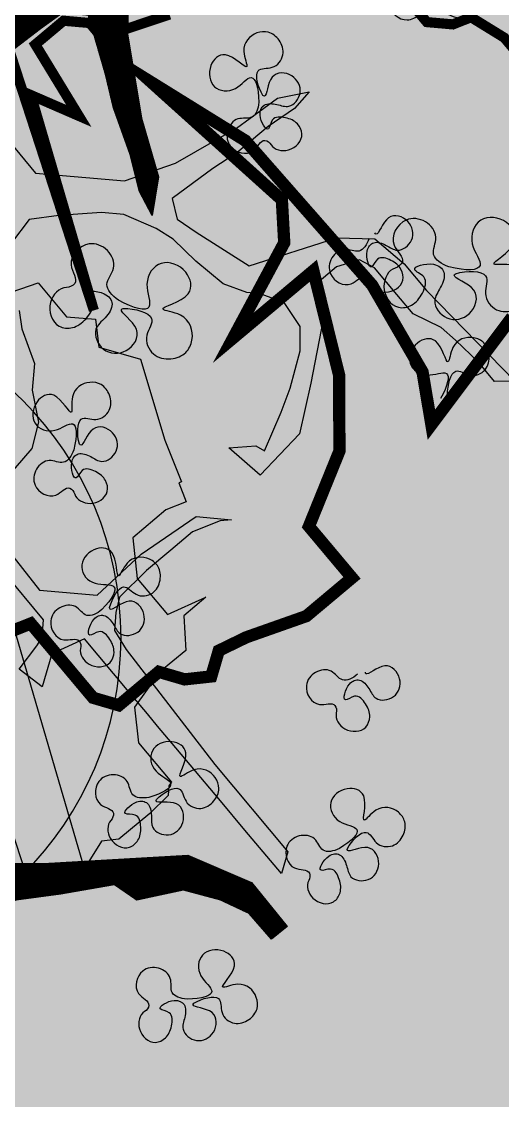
# Model space of a CAD drawing. Header units: millimetres. Extents: x 307301 to 459443, y -2888111 to -2805601.
# Drawn here: x 442644 to 442889, y -2867323 to -2866773 of the extents above; entities that cross this region are included whole.
import ezdxf

# ---------------------------------------------------------------- set-up
doc = ezdxf.new("R2010")
doc.units = ezdxf.units.MM
doc.header["$LTSCALE"] = 10
doc.header["$MEASUREMENT"] = 0
doc.layers.add('BMA  furniture', color=6, linetype='Continuous')
doc.layers.add('Plants', color=5, linetype='Continuous')

# ---------------------------------------------------------------- blocks, each defined once
blk = doc.blocks.new('zdhdghgd')
at = {"layer": 'Plants', "transparency": 33554495}
h = blk.add_hatch(color=97, dxfattribs=at)
h.set_gradient(color1=(66, 119, 40), color2=(194, 242, 166), name='SPHERICAL')
h.paths.add_polyline_path([(420386.74, -406570.66), (420384.26, -406579.53), (420376.75, -406597.89), (420382.7, -406601.4), (420391.58, -406592.57), (420400.27, -406584.57), (420400.46, -406592.96), (420407.89, -406588.4), (420413.2, -406582.07), (420408.63, -406574.63), (420411.83, -406566.52), (420418.23, -406550.3), (420421.44, -406542.19), (420426.75, -406535.85), (420434.87, -406539.06), (420441.21, -406544.38), (420425.26, -406563.39), (420437.95, -406574.04), (420446.07, -406577.25), (420455.61, -406574.46), (420460.93, -406568.12), (420470.82, -406569.22), (420480.71, -406570.32), (420490.25, -406567.53), (420500.88, -406554.86), (420496.31, -406547.42), (420486.42, -406546.33), (420498.83, -406531.54), (420508.37, -406528.75), (420511.57, -406520.64), (420521.12, -406517.85), (420531.01, -406518.95), (420539.12, -406522.16), (420551.81, -406532.8), (420563.13, -406527.9), (420579.08, -406508.89), (420587.19, -406512.1), (420596.74, -406509.32), (420604.17, -406504.75), (420609.49, -406498.42), (420606.69, -406488.87), (420600.34, -406483.55), (420592.23, -406480.34), (420595.43, -406472.23), (420600.74, -406465.89), (420608.17, -406461.33), (420625.09, -406475.52), (420634.64, -406472.73), (420637.84, -406464.62), (420647.73, -406465.72), (420655.16, -406461.16), (420667.56, -406446.37), (420654.87, -406435.73), (420646.76, -406432.52), (420643.96, -406422.97), (420637.61, -406417.65), (420632.3, -406423.98), (420620.64, -406425), (420616.06, -406417.56), (420619.27, -406409.45), (420624.58, -406403.12), (420643.27, -406415.2), (420651.39, -406418.41), (420658.82, -406413.85), (420665.22, -406397.62), (420670.54, -406391.29), (420678.65, -406394.5), (420685, -406399.82), (420694.89, -406400.92), (420702.32, -406396.35), (420701.29, -406384.7), (420706.6, -406378.36), (420716.15, -406375.57), (420725.35, -406368.9), (420732.78, -406364.33), (420735.99, -406356.22), (420731.41, -406348.79), (420728.61, -406339.24), (420719.07, -406342.03), (420712.72, -406336.71), (420713.81, -406326.82), (420719.13, -406320.49), (420704.32, -406308.07), (420707.52, -406299.96), (420717.41, -406301.05), (420723.76, -406306.38), (420733.3, -406303.59), (420758.11, -406274.02), (420751.77, -406268.7), (420742.62, -406253.83), (420733.14, -406235.07), (420724.68, -406227.97), (420706.27, -406241.32), (420703.07, -406249.43), (420686.84, -406243.01), (420680.49, -406237.69), (420692.56, -406219.02), (420697.87, -406212.68), (420705.3, -406208.12), (420712.39, -406199.67), (420724.45, -406181), (420729.77, -406174.66), (420743.54, -406175.42), (420753.43, -406176.52), (420760.86, -406171.96), (420766.18, -406165.62), (420765.15, -406153.96), (420760.23, -406142.64), (420772.64, -406127.86), (420765.95, -406118.65), (420759.61, -406113.33), (420754.29, -406119.66), (420744.06, -406114.68), (420735.6, -406107.58), (420736.69, -406097.7), (420750.46, -406098.46), (420766.7, -406104.88), (420786.19, -406081.64), (420789.39, -406073.53), (420747.1, -406038.05), (420736.87, -406033.07), (420737.95, -406023.18), (420727.72, -406018.2), (420719.6, -406014.99), (420726.69, -406006.54), (420725.67, -405994.88), (420721.09, -405987.44), (420709.78, -405992.35), (420682.48, -406023.37), (420653.27, -406004.72), (420665.13, -406037.07), (420636.24, -406040.12), (420714.39, -406096.92), (420643.56, -406056.98), (420634.22, -406077.4), (420478.7, -406026.83), (420575, -406055.01), (420565.69, -406033.56), (420597.63, -406053.01), (420608.26, -406040.34), (420607.23, -406028.68), (420600.89, -406023.36), (420611.05, -405992.99), (420617.07, -405975.89), (420624.57, -405966.95), (420629.36, -405952.98), (420653, -405956.19), (420662.22, -405941.66), (420682.69, -405951.62), (420689.03, -405956.95), (420708.52, -405933.71), (420687.38, -405915.97), (420654.23, -405895.36), (420655.31, -405885.47), (420660.63, -405879.14), (420656.06, -405871.7), (420643.37, -405861.06), (420633.82, -405863.85), (420613.99, -405883.19), (420607.64, -405877.87), (420606.62, -405866.21), (420609.82, -405858.1), (420605.25, -405850.67), (420600.67, -405843.23), (420594.33, -405837.91), (420584.44, -405836.81), (420574.55, -405835.71), (420571.75, -405826.17), (420574.95, -405818.06), (420570.38, -405810.62), (420576.78, -405794.4), (420572.21, -405786.97), (420563.75, -405779.87), (420549.98, -405779.11), (420541.86, -405775.9), (420534.43, -405780.46), (420537.57, -405793.9), (420477.22, -405775.65), (420469.1, -405772.44), (420476.19, -405763.99), (420455.04, -405746.25), (420430.69, -405736.62), (420422.24, -405729.52), (420412.69, -405732.31), (420413.72, -405743.97), (420410.52, -405752.08), (420402.4, -405748.87), (420385.77, -405760.11), (420375.14, -405772.78), (420379.71, -405780.22), (420376.51, -405788.33), (420365.87, -405801), (420355.99, -405799.9), (420349.64, -405794.58), (420357.82, -405776.25), (420368.45, -405763.57), (420361.76, -405754.36), (420349.07, -405743.72), (420344.5, -405736.29), (420338.16, -405730.96), (420319.81, -405722.77), (420308.49, -405727.67), (420297.86, -405740.34), (420302.43, -405747.78), (420295.35, -405756.23), (420281.57, -405755.47), (420268.88, -405744.82), (420259.34, -405747.61), (420254.02, -405753.95), (420255.05, -405765.61), (420237.33, -405786.73), (420218.92, -405800.08), (420209.03, -405798.98), (420192.12, -405784.79), (420195.32, -405776.68), (420200.63, -405770.34), (420203.84, -405762.23), (420197.15, -405753.02), (420190.81, -405747.7), (420180.92, -405746.6), (420170.69, -405741.61), (420163.26, -405746.18), (420155.82, -405750.74), (420150.51, -405757.08), (420155.08, -405764.51), (420145.88, -405771.19), (420134.22, -405772.2), (420109.07, -405797.88), (420078.94, -405833.79), (420077.86, -405843.68), (420070.43, -405848.24), (420055.56, -405857.36), (420045.68, -405856.27), (420032.99, -405845.62), (420018.13, -405854.75), (420014.92, -405862.86), (420011.72, -405870.97), (420004.63, -405879.42), (419994.75, -405878.32), (419986.63, -405875.11), (419961.82, -405904.68), (419974.51, -405915.32), (419984.4, -405916.42), (420000.63, -405922.84), (420008.75, -405926.05), (419998.46, -405942.61), (420008.35, -405943.71), (420016.46, -405946.92), (420026.35, -405948.02), (420036.24, -405949.12), (420044.35, -405952.33), (420041.15, -405960.44), (420001.26, -405990.35), (420020.83, -405993.64), (420052.99, -406012.31), (420106.48, -406059.26), (420127.99, -406093.93), (420084.56, -406045.73), (420068.66, -406044.85), (420033.4, -406063.75), (420058.29, -406034.08), (420019.59, -406024.52), (419991.48, -406024.41), (419963.59, -406035.72), (419944.55, -406019.75), (419930.38, -406036.65), (419922.54, -406058.87), (419917.57, -406069.09), (419908.03, -406071.88), (419906.94, -406081.76), (419909.74, -406091.31), (419897.33, -406106.1), (419900.13, -406115.64), (419927.63, -406138.71), (419924.42, -406146.82), (419919.11, -406153.15), (419911.68, -406157.72), (419914.48, -406167.26), (419919.05, -406174.7), (419903.1, -406193.71), (419899.9, -406201.82), (419882.18, -406222.94), (419884.98, -406232.49), (419895.21, -406237.47), (419906.87, -406236.46), (419913.56, -406245.67), (419916.36, -406255.21), (419905.73, -406267.89), (419931.1, -406289.17), (419926.81, -406307.17), (419925.73, -406317.05), (419930.3, -406324.49), (419936.64, -406329.81), (419943.73, -406321.36), (419962.42, -406333.44), (419981.45, -406349.41), (419986.03, -406356.85), (419992.37, -406362.17), (419989.85, -406378.05), (419984.54, -406384.39), (419976.42, -406381.18), (419971.1, -406387.51), (419973.9, -406397.06), (419984.82, -406409.82), (419983.73, -406419.7), (419988.31, -406427.14), (419994.65, -406432.46), (420026.43, -406437.53), (420027.52, -406427.64), (420045.86, -406435.84), (420052.21, -406441.16), (420064.95, -406430.26), (420083.36, -406416.91), (420093.25, -406418.01), (420094.28, -406429.67), (420085.76, -406444.11), (420069.81, -406463.12), (420067.01, -406453.58), (420059.58, -406458.14), (420047.52, -406476.81), (420041.12, -406493.03), (420045.69, -406500.47), (420057.35, -406499.45), (420065.46, -406502.66), (420079.24, -406503.42), (420088.44, -406496.75), (420111.7, -406516.26), (420120.91, -406509.59), (420126.22, -406503.25), (420146.68, -406513.22), (420159.37, -406523.87), (420154.4, -406534.09), (420151.2, -406542.2), (420155.77, -406549.63), (420162.11, -406554.96), (420170.23, -406558.17), (420179.77, -406555.38), (420185.09, -406549.04), (420188.29, -406540.93), (420202.75, -406549.46), (420209.1, -406554.79), (420205.89, -406562.9), (420195.26, -406575.57), (420203.38, -406578.78), (420213.27, -406579.88), (420221.38, -406583.09), (420244.7, -406581.06), (420271.95, -406558.76), (420281.91, -406564.03), (420294.37, -406540.6), (420310.79, -406574.92), (420311.77, -406586.01), (420312.22, -406603.84), (420322.47, -406612.44), (420346.24, -406615.96), (420355.39, -406589.83), (420349.7, -406549.54), (420325.62, -406522.93), (420315.13, -406486.02), (420333.95, -406523.01), (420375.75, -406562.03)])
at = {"layer": 'Plants'}
h = blk.add_hatch(dxfattribs=at)
h.set_pattern_fill('ANSI31', color=39, scale=0.90929, angle=-40.4951)
h.set_pattern_definition([(4.504904, (420332.25034, -406164.66091), (-0.008927458, 0.113310114), [])])
edge = h.paths.add_edge_path()
edge.add_line((420294.45, -406186.33), (420277.62, -406199.79))
edge.add_line((420277.62, -406199.79), (420262.05, -406197.19))
edge.add_line((420262.05, -406197.19), (420254.3, -406185.4))
edge.add_line((420254.3, -406185.4), (420250.52, -406175.03))
edge.add_line((420250.52, -406175.03), (420251.64, -406146.92))
edge.add_line((420251.64, -406146.92), (420246.01, -406120.87))
edge.add_line((420246.01, -406120.87), (420231.45, -406094.62))
edge.add_line((420231.45, -406094.62), (420231.18, -406049.5))
edge.add_line((420231.18, -406049.5), (420234.95, -405984.81))
edge.add_line((420234.95, -405984.81), (420222.68, -405956.38))
edge.add_line((420222.68, -405956.38), (420202.97, -405940.29))
edge.add_line((420202.97, -405940.29), (420197.45, -405947.31))
edge.add_line((420197.45, -405947.31), (420208.82, -405957.4))
edge.add_line((420208.82, -405957.4), (420214.77, -405970.05))
edge.add_line((420214.77, -405970.05), (420219.28, -405986.68))
edge.add_line((420219.28, -405986.68), (420214.77, -406007.57))
edge.add_line((420214.77, -406007.57), (420221.67, -406017.56))
edge.add_line((420221.67, -406017.56), (420217.53, -406041.59))
edge.add_line((420217.53, -406041.59), (420214.82, -406061.63))
edge.add_line((420214.82, -406061.63), (420206.22, -406085.55))
edge.add_line((420206.22, -406085.55), (420170.1, -406102.58))
edge.add_line((420170.1, -406102.58), (420145.98, -406102.91))
edge.add_line((420145.98, -406102.91), (420114.85, -406097.71))
edge.add_line((420114.85, -406097.71), (420093.12, -406091.4))
edge.add_line((420093.12, -406091.4), (420078.78, -406093.74))
edge.add_line((420078.78, -406093.74), (420087.6, -406098.42))
edge.add_line((420087.6, -406098.42), (420101.36, -406101.87))
edge.add_line((420101.36, -406101.87), (420118.62, -406108.08))
edge.add_line((420118.62, -406108.08), (420131.05, -406111.05))
edge.add_line((420131.05, -406111.05), (420152.78, -406117.36))
edge.add_line((420152.78, -406117.36), (420153.89, -406126.77))
edge.add_line((420153.89, -406126.77), (420147.89, -406135.12))
edge.add_line((420147.89, -406135.12), (420130.84, -406157.5))
edge.add_line((420130.84, -406157.5), (420089.72, -406159.22))
edge.add_line((420089.72, -406159.22), (420073.95, -406165.56))
edge.add_line((420073.95, -406165.56), (420065.56, -406180.55))
edge.add_line((420065.56, -406180.55), (420060.3, -406195.17))
edge.add_line((420060.3, -406195.17), (420037.19, -406246.89))
edge.add_line((420037.19, -406246.89), (420045.74, -406243.97))
edge.add_line((420045.74, -406243.97), (420049.57, -406233.34))
edge.add_line((420049.57, -406233.34), (420055.68, -406220.52))
edge.add_line((420055.68, -406220.52), (420059.87, -406213.03))
edge.add_line((420059.87, -406213.03), (420069.49, -406202.98))
edge.add_line((420069.49, -406202.98), (420073.31, -406192.34))
edge.add_line((420073.31, -406192.34), (420078.57, -406177.72))
edge.add_line((420078.57, -406177.72), (420083.62, -406172.03))
edge.add_line((420083.62, -406172.03), (420094.35, -406171.39))
edge.add_line((420094.35, -406171.39), (420106.3, -406175.69))
edge.add_line((420106.3, -406175.69), (420108.16, -406191.37))
edge.add_line((420108.16, -406191.37), (420123.19, -406216.29))
edge.add_line((420123.19, -406216.29), (420135.68, -406235.79))
edge.add_line((420135.68, -406235.79), (420158.63, -406247.05))
edge.add_line((420158.63, -406247.05), (420167.5, -406230.72))
edge.add_line((420167.5, -406230.72), (420155.81, -406234.03))
edge.add_line((420155.81, -406234.03), (420153.05, -406237.54))
edge.add_line((420153.05, -406237.54), (420139.98, -406223.83))
edge.add_line((420139.98, -406223.83), (420132.6, -406215.17))
edge.add_line((420132.6, -406215.17), (420122.66, -406201.09))
edge.add_line((420122.66, -406201.09), (420118.89, -406190.73))
edge.add_line((420118.89, -406190.73), (420121.86, -406178.29))
edge.add_line((420121.86, -406178.29), (420130.52, -406170.89))
edge.add_line((420130.52, -406170.89), (420135.94, -406168.34))
edge.add_line((420135.94, -406168.34), (420144.6, -406160.95))
edge.add_line((420144.6, -406160.95), (420152.51, -406147.28))
edge.add_line((420152.51, -406147.28), (420158.62, -406134.47))
edge.add_line((420158.62, -406134.47), (420164.15, -406127.45))
edge.add_line((420164.15, -406127.45), (420175.57, -406116.55))
edge.add_line((420175.57, -406116.55), (420184.6, -406112.29))
edge.add_line((420184.6, -406112.29), (420203.03, -406106.92))
edge.add_line((420203.03, -406106.92), (420216.05, -406104.09))
edge.add_line((420216.05, -406104.09), (420227.04, -406111.05))
edge.add_line((420227.04, -406111.05), (420232.04, -406126.36))
edge.add_line((420232.04, -406126.36), (420234.37, -406140.71))
edge.add_line((420234.37, -406140.71), (420235.97, -406148.78))
edge.add_line((420235.97, -406148.78), (420236.02, -406165.31))
edge.add_line((420236.02, -406165.31), (420241.12, -406176.15))
edge.add_line((420241.12, -406176.15), (420243.46, -406190.5))
edge.add_line((420243.46, -406190.5), (420250.36, -406200.49))
edge.add_line((420250.36, -406200.49), (420265.35, -406208.88))
edge.add_line((420265.35, -406208.88), (420283.46, -406216.9))
edge.add_line((420283.46, -406216.9), (420269.01, -406261.24))
edge.add_line((420269.01, -406261.24), (420245.53, -406272.3))
edge.add_line((420245.53, -406272.3), (420220.78, -406261.9))
edge.add_line((420220.78, -406261.9), (420191.93, -406254.52))
edge.add_line((420191.93, -406254.52), (420177.48, -406261.33))
edge.add_line((420177.48, -406261.33), (420182.42, -406260.11))
edge.add_line((420182.42, -406260.11), (420195.81, -406260.42))
edge.add_line((420195.81, -406260.42), (420207.76, -406264.72))
edge.add_line((420207.76, -406264.72), (420221.04, -406269.5))
edge.add_line((420221.04, -406269.5), (420236.5, -406276.56))
edge.add_line((420236.5, -406276.56), (420240.38, -406282.46))
edge.add_line((420240.38, -406282.46), (420243.78, -406289.69))
edge.add_line((420243.78, -406289.69), (420241.76, -406299.47))
edge.add_line((420241.76, -406299.47), (420222.43, -406361.56))
edge.add_line((420222.43, -406361.56), (420205.22, -406409.4))
edge.add_line((420205.22, -406409.4), (420211.27, -406417.58))
edge.add_line((420211.27, -406417.58), (420219.88, -406393.66))
edge.add_line((420219.88, -406393.66), (420225.62, -406377.71))
edge.add_line((420225.62, -406377.71), (420232.79, -406357.78))
edge.add_line((420232.79, -406357.78), (420236.13, -406348.47))
edge.add_line((420236.13, -406348.47), (420240.44, -406336.51))
edge.add_line((420240.44, -406336.51), (420242.83, -406329.87))
edge.add_line((420242.83, -406329.87), (420247.61, -406316.58))
edge.add_line((420247.61, -406316.58), (420257.65, -406288.67))
edge.add_line((420257.65, -406288.67), (420273.69, -406289.94))
edge.add_line((420273.69, -406289.94), (420282.77, -406302.21))
edge.add_line((420282.77, -406302.21), (420289.73, -406291.2))
edge.add_line((420289.73, -406291.2), (420278.73, -406284.25))
edge.add_line((420278.73, -406284.25), (420275.23, -406281.48))
edge.add_line((420275.23, -406281.48), (420271.83, -406274.26))
edge.add_line((420271.83, -406274.26), (420281.39, -406247.68))
edge.add_line((420281.39, -406247.68), (420289.99, -406223.75))
edge.add_line((420289.99, -406223.75), (420295.25, -406209.13))
edge.add_line((420295.25, -406209.13), (420304.97, -406194.62))
edge.add_line((420304.97, -406194.62), (420311.83, -406188.08))
at = {"layer": 'Plants', "true_color": 0x99724c}
h = blk.add_hatch(color=35, dxfattribs=at)
h.dxf.hatch_style = 1
edge = h.paths.add_edge_path()
edge.add_arc((420332.25, -406164.66), 150, 0, 360)
at = {"layer": 'BMA  furniture', "ltscale": 100}
blk.add_circle((420332.25, -406164.66), 150, dxfattribs=at)
at = {"layer": 'Plants', "color": 97, "true_color": 0x427728, "const_width": 4.55}
for points in [[(420634.22, -406077.4), (420478.7, -406026.83), (420575, -406055.01), (420565.69, -406033.56), (420597.63, -406053.01), (420608.26, -406040.34), (420607.23, -406028.68), (420600.89, -406023.36), (420611.05, -405992.99)], [(420613.99, -405883.19), (420607.64, -405877.87), (420606.62, -405866.21), (420609.82, -405858.1), (420605.25, -405850.67), (420600.67, -405843.23), (420594.33, -405837.91)], [(420041.15, -405960.44), (420001.26, -405990.35), (420020.83, -405993.64), (420052.99, -406012.31), (420106.48, -406059.26), (420127.99, -406093.93), (420084.56, -406045.73), (420068.66, -406044.85), (420033.4, -406063.75), (420058.29, -406034.08), (420019.59, -406024.52), (419991.48, -406024.41), (419963.59, -406035.72), (419944.55, -406019.75), (419930.38, -406036.65), (419922.54, -406058.87), (419917.57, -406069.09), (419908.03, -406071.88), (419906.94, -406081.76), (419909.74, -406091.31), (419897.33, -406106.1), (419900.13, -406115.64), (419927.63, -406138.71), (419924.42, -406146.82)]]:
    blk.add_lwpolyline(points, dxfattribs=at)
at = {"layer": 'Plants', "color": 128}
for points in [[(420559.55, -406069.24), (420540.07, -406052.9), (420536.57, -406013.12), (420544.59, -405990.37), (420560.22, -405962.96), (420573.65, -405944.75), (420576.4, -405930.48), (420568.97, -405937.14), (420560.98, -405948.86), (420549.19, -405962.91), (420542.11, -405973.55), (420528.68, -405991.76), (420519.46, -405989.56), (420513.7, -405981.04), (420498.59, -405957.31), (420511.18, -405918.13), (420510.68, -405901.13), (420499.51, -405888.08), (420487.61, -405878.09), (420447.05, -405838.54), (420446.84, -405847.58), (420455.5, -405854.84), (420465.41, -405865), (420471, -405871.53), (420477.11, -405884.02), (420485.77, -405891.28), (420497.67, -405901.27), (420501.26, -405907.97), (420498.16, -405918.26), (420490, -405927.99), (420474.64, -405924.32), (420446.06, -405929.82), (420423.45, -405934.8), (420404.96, -405952.44), (420417.21, -405966.41), (420418.15, -405954.3), (420415.81, -405950.5), (420433.19, -405942.97), (420443.86, -405939.03), (420460.51, -405934.57), (420471.54, -405934.61), (420482.18, -405941.7), (420486.13, -405952.38), (420486.65, -405958.35), (420490.6, -405969.03), (420500.69, -405981.17), (420510.6, -405991.33), (420515.28, -405998.94), (420521.56, -406013.43), (420522.44, -406023.37), (420521.12, -406042.53), (420519.27, -406055.72), (420508.94, -406063.63)], [(420478.58, -406060.27), (420470.45, -406058.97), (420454.92, -406053.31), (420442.98, -406054.35), (420428.71, -406051.59), (420416.95, -406054.62), (420403.9, -406065.78)], [(420390.12, -406080.01), (420353.5, -406051.13), (420351.23, -406025.28), (420369.55, -406005.64), (420386.43, -405981.12), (420385.03, -405965.21), (420384.48, -405970.26), (420379.56, -405982.72), (420371.39, -405992.45), (420362.32, -406003.26), (420350.36, -406015.33), (420343.48, -406016.93), (420335.52, -406017.63), (420327.04, -406012.35), (420275.46, -405972.76), (420236.5, -405940.08), (420226.73, -405942.93), (420246.21, -405959.27), (420259.19, -405970.17), (420275.42, -405983.78), (420283, -405990.14), (420292.74, -405998.31), (420298.15, -406002.85), (420308.97, -406011.92), (420331.69, -406030.99), (420324.96, -406045.6), (420310.3, -406049.89), (420318.22, -406060.22), (420328.55, -406052.31), (420332.36, -406049.97), (420340.31, -406049.28), (420361.95, -406067.43)], [(420485.49, -406067.64), (420490.95, -406051.72), (420475.84, -406039.04), (420474.7, -406026.04), (420462.29, -406024.66), (420456.8, -406005.94), (420420.68, -405995.03), (420402.02, -405987.65), (420401.54, -405988.86), (420393.02, -405985.49), (420389.44, -405994.56), (420376.97, -406009.42), (420358.76, -406007.4), (420342.69, -405993.91), (420350.35, -405976.73), (420342.07, -405986.6), (420326.57, -405985.75), (420316.92, -405997.25), (420301.14, -406008.69), (420285.28, -406006.93), (420267.59, -405992.09), (420266.03, -405993.22), (420261.68, -405993.6), (420253.66, -406001.79), (420242.1, -406015.58), (420241.23, -406023.47), (420230.86, -406029.84), (420228.84, -406031.08), (420446.67, -406094.81)], [(420513.01, -406150.39), (420216.88, -406054.09), (420230.16, -406059.34)]]:
    blk.add_lwpolyline(points, dxfattribs=at)
at = {"layer": 'Plants', "color": 39}
for points in [[(420294.45, -406186.33), (420277.62, -406199.79), (420262.05, -406197.19), (420254.3, -406185.4), (420250.52, -406175.03), (420251.64, -406146.92), (420246.01, -406120.87), (420231.45, -406094.62), (420231.18, -406049.5), (420234.95, -405984.81), (420222.68, -405956.38), (420202.97, -405940.29), (420197.45, -405947.31), (420208.82, -405957.4), (420214.77, -405970.05), (420219.28, -405986.68), (420214.77, -406007.57), (420221.67, -406017.56), (420217.53, -406041.59), (420214.82, -406061.63), (420206.22, -406085.55), (420170.1, -406102.58), (420145.98, -406102.91), (420114.85, -406097.71), (420093.12, -406091.4), (420078.78, -406093.74), (420087.6, -406098.42), (420101.36, -406101.87), (420118.62, -406108.08), (420131.05, -406111.05), (420152.78, -406117.36)], [(420153.89, -406126.77), (420147.89, -406135.12), (420130.84, -406157.5), (420089.72, -406159.22), (420073.95, -406165.56), (420065.56, -406180.55), (420060.3, -406195.17), (420037.19, -406246.89), (420045.74, -406243.97), (420049.57, -406233.34), (420055.68, -406220.52), (420059.87, -406213.03), (420069.49, -406202.98), (420073.31, -406192.34), (420078.57, -406177.72), (420083.62, -406172.03), (420094.35, -406171.39), (420106.3, -406175.69), (420108.16, -406191.37), (420123.19, -406216.29), (420135.68, -406235.79), (420158.63, -406247.05)]]:
    blk.add_lwpolyline(points, dxfattribs=at)
at = {"layer": 'Plants', "color": 3}
for points in [[(420440.94, -405868.61), (420445.29, -405868.69), (420454.6, -405866.15), (420448.14, -405858.52), (420451.27, -405850.93), (420458.44, -405849.31), (420464.45, -405851.64), (420467.65, -405858.47), (420465, -405866.9), (420450.4, -405868.33), (420468.01, -405871.99), (420464.95, -405883.65), (420454.46, -405887.69), (420447.77, -405878.39), (420453.31, -405866.67), (420445.13, -405868.41), (420439.19, -405871.73)], [(420237.88, -405913.43), (420241.69, -405911.33), (420248.48, -405904.47), (420239.07, -405901.09), (420237.99, -405892.95), (420243.39, -405887.96), (420249.76, -405886.98), (420255.94, -405891.3), (420257.87, -405899.92), (420245.94, -405908.46), (420263.02, -405902.82), (420266.2, -405914.45), (420259.13, -405923.19), (420248.69, -405918.48), (420247.63, -405905.57), (420241.41, -405911.16), (420237.92, -405917.01)], [(420574.88, -405951.25), (420578.6, -405953.49), (420587.94, -405955.95), (420586.16, -405946.11), (420592.67, -405941.1), (420599.69, -405943.28), (420603.72, -405948.31), (420603.08, -405955.82), (420596.57, -405961.8), (420583.21, -405955.74), (420596.63, -405967.71), (420588.16, -405976.28), (420577.05, -405974.53), (420575.91, -405963.13), (420586.56, -405955.76), (420578.61, -405953.17), (420571.8, -405953.07)], [(420057.18, -405981.38), (420058.39, -405977.2), (420058.35, -405967.55), (420049.3, -405971.81), (420042.78, -405966.82), (420043.07, -405959.48), (420046.88, -405954.28), (420054.31, -405952.96), (420061.76, -405957.69), (420059.37, -405972.17), (420067.46, -405956.11), (420077.93, -405962.08), (420079.11, -405973.26), (420068.4, -405977.31), (420058.52, -405968.93), (420058.08, -405977.28), (420059.74, -405983.88)], [(420168.71, -405982.05), (420170.95, -405978.33), (420173.41, -405969), (420163.57, -405970.77), (420158.56, -405964.27), (420160.74, -405957.25), (420165.77, -405953.21), (420173.28, -405953.86), (420179.26, -405960.36), (420173.2, -405973.73), (420185.17, -405960.3), (420193.74, -405968.78), (420191.99, -405979.89), (420180.59, -405981.03), (420173.22, -405970.37), (420170.63, -405978.32), (420170.53, -405985.13)], [(420259.85, -405998.8), (420262.98, -405995.79), (420267.77, -405987.41), (420257.81, -405986.58), (420254.65, -405979), (420258.58, -405972.78), (420264.48, -405970.18), (420271.57, -405972.75), (420275.66, -405980.58), (420266.34, -405991.92), (420281.39, -405982.06), (420287.46, -405992.46), (420282.9, -406002.74), (420271.6, -406000.89), (420267.23, -405988.69), (420262.67, -405995.7), (420260.82, -406002.25)], [(420345.75, -406019.76), (420349.97, -406018.71), (420358.3, -406013.85), (420350.09, -406008.15), (420351.15, -406000), (420357.66, -405996.58), (420364.06, -405997.28), (420368.92, -406003.05), (420368.55, -406011.88), (420354.81, -406017.04), (420372.77, -406016.02), (420372.83, -406028.07), (420363.74, -406034.68), (420354.88, -406027.43), (420357.2, -406014.69), (420349.74, -406018.48), (420344.86, -406023.22)], [(420418.85, -406033.26), (420423.03, -406034.47), (420432.68, -406034.43), (420428.42, -406025.38), (420433.41, -406018.86), (420440.76, -406019.15), (420445.95, -406022.96), (420447.27, -406030.39), (420442.54, -406037.84), (420428.06, -406035.45), (420444.13, -406043.54), (420438.16, -406054.01), (420426.97, -406055.19), (420422.92, -406044.48), (420431.31, -406034.6), (420422.96, -406034.16), (420416.35, -406035.82)], [(420044.28, -406104.49), (420044.37, -406100.15), (420041.83, -406090.84), (420034.19, -406097.29), (420026.6, -406094.17), (420024.98, -406086.99), (420027.32, -406080.99), (420034.15, -406077.79), (420042.57, -406080.43), (420044.01, -406095.04), (420047.67, -406077.42), (420059.32, -406080.48), (420063.36, -406090.98), (420054.06, -406097.66), (420042.35, -406092.12), (420044.08, -406100.3), (420047.4, -406106.25)]]:
    blk.add_open_spline(points, degree=3, knots=[5.659939, 5.659939, 5.659939, 5.659939, 5.794674, 5.896015, 6.011026, 6.116494, 6.210941, 6.291027, 6.45076, 6.557203, 6.728442, 6.854737, 7.005278, 7.151913, 7.285787, 7.43104, 7.43104, 7.43104, 7.43104], dxfattribs=at)
at = {"layer": 'Plants', "color": 97}
for points in [[(420510.85, -405903.67), (420508.03, -405904.68), (420503.38, -405907.78), (420507.54, -405914.93), (420502.5, -405921.3), (420493.49, -405922.49), (420487.4, -405912.25), (420495.69, -405906.37), (420492.1, -405903.56), (420491.02, -405903.23), (420488.45, -405902.45), (420484.86, -405895.83), (420490.3, -405887.58), (420497.79, -405889.13), (420501.23, -405893.5), (420503.5, -405900), (420494.98, -405903.13), (420505.11, -405905.97), (420510.09, -405901.7), (420508.06, -405895.95), (420504.02, -405890.6), (420509.86, -405882.84), (420519.58, -405884.99), (420523.33, -405896.25), (420511.71, -405899.61), (420513.04, -405900.94), (420513.35, -405901.11)], [(420315.96, -405908.84), (420314.02, -405911.12), (420311.54, -405916.13), (420318.72, -405920.24), (420317.54, -405928.28), (420310.33, -405933.82), (420299.94, -405927.99), (420304.18, -405918.76), (420299.66, -405918.12), (420298.56, -405918.37), (420295.95, -405918.98), (420289.53, -405915.04), (420290.12, -405905.17), (420297.38, -405902.77), (420302.54, -405904.84), (420307.76, -405909.33), (420301.95, -405916.3), (420312.13, -405913.7), (420314.31, -405907.52), (420309.68, -405903.54), (420303.51, -405900.93), (420304.69, -405891.29), (420314.17, -405888.3), (420323.05, -405896.17), (420314.68, -405904.89), (420316.49, -405905.38), (420316.84, -405905.37)], [(420237.92, -405917.01), (420236.64, -405919.71), (420235.55, -405925.19), (420243.55, -405927.3), (420244.48, -405935.38), (420238.96, -405942.59), (420227.41, -405939.65), (420229.11, -405929.64), (420224.59, -405930.19), (420223.59, -405930.72), (420221.22, -405931.98), (420214, -405929.84), (420212.02, -405920.15), (420218.41, -405915.95), (420223.93, -405916.62), (420230.13, -405919.6), (420226.32, -405927.84), (420235.49, -405922.69), (420235.99, -405916.15), (420230.49, -405913.52), (420223.85, -405912.59), (420222.5, -405902.97), (420230.89, -405897.62), (420241.5, -405902.93), (420235.66, -405913.52), (420237.54, -405913.52), (420237.88, -405913.43)], [(420571.8, -405953.07), (420568.82, -405953.32), (420563.52, -405955.11), (420565.7, -405963.09), (420559.17, -405967.94), (420550.16, -405966.76), (420546.93, -405955.29), (420556.46, -405951.76), (420553.72, -405948.11), (420552.76, -405947.51), (420550.48, -405946.09), (420548.73, -405938.77), (420556.12, -405932.21), (420562.95, -405935.64), (420565.14, -405940.76), (420565.66, -405947.62), (420556.62, -405948.45), (420565.66, -405953.81), (420571.57, -405950.98), (420571.11, -405944.89), (420568.59, -405938.68), (420576.24, -405932.7), (420585.07, -405937.29), (420585.78, -405949.13), (420573.69, -405949.37), (420574.63, -405951), (420574.88, -405951.25)], [(420059.74, -405983.88), (420060.75, -405986.7), (420063.85, -405991.35), (420071, -405987.19), (420077.37, -405992.23), (420078.57, -406001.24), (420068.32, -406007.33), (420062.45, -405999.04), (420059.63, -406002.63), (420059.3, -406003.71), (420058.52, -406006.28), (420051.9, -406009.87), (420043.65, -406004.42), (420045.2, -405996.94), (420049.58, -405993.5), (420056.07, -405991.23), (420059.21, -405999.74), (420062.04, -405989.62), (420057.78, -405984.64), (420052.02, -405986.67), (420046.67, -405990.71), (420038.91, -405984.86), (420041.06, -405975.15), (420052.32, -405971.4), (420055.68, -405983.01), (420057.01, -405981.68), (420057.18, -405981.38)], [(420170.53, -405985.13), (420170.77, -405988.12), (420172.57, -405993.41), (420180.55, -405991.24), (420185.4, -405997.76), (420184.22, -406006.78), (420172.75, -406010), (420169.22, -406000.48), (420165.57, -406003.22), (420164.97, -406004.18), (420163.55, -406006.45), (420156.23, -406008.21), (420149.67, -406000.81), (420153.1, -405993.98), (420158.22, -405991.8), (420165.08, -405991.28), (420165.91, -406000.32), (420171.27, -405991.28), (420168.43, -405985.36), (420162.35, -405985.83), (420156.14, -405988.34), (420150.16, -405980.69), (420154.75, -405971.87), (420166.59, -405971.16), (420166.83, -405983.25), (420168.46, -405982.31), (420168.71, -405982.05)], [(420260.82, -406002.25), (420260.28, -406005.19), (420260.64, -406010.77), (420268.91, -406010.74), (420271.91, -406018.3), (420268.44, -406026.7), (420256.52, -406026.85), (420255.58, -406016.73), (420251.35, -406018.43), (420250.52, -406019.21), (420248.56, -406021.03), (420241.03, -406020.84), (420236.61, -406012), (420241.69, -406006.28), (420247.2, -406005.5), (420253.96, -406006.77), (420252.42, -406015.72), (420259.94, -406008.37), (420258.73, -406001.93), (420252.73, -406000.8), (420246.08, -406001.62), (420242.29, -405992.69), (420249, -405985.35), (420260.63, -405987.73), (420257.73, -405999.47), (420259.55, -405998.98), (420259.85, -405998.8)], [(420344.86, -406023.22), (420342.92, -406025.5), (420340.44, -406030.52), (420347.62, -406034.62), (420346.44, -406042.66), (420339.23, -406048.21), (420328.84, -406042.38), (420333.08, -406033.14), (420328.57, -406032.5), (420327.46, -406032.76), (420324.85, -406033.36), (420318.43, -406029.43), (420319.02, -406019.56), (420326.28, -406017.15), (420331.44, -406019.23), (420336.66, -406023.71), (420330.85, -406030.69), (420341.04, -406028.09), (420343.22, -406021.9), (420338.58, -406017.93), (420332.41, -406015.31), (420333.59, -406005.68), (420343.08, -406002.68), (420351.96, -406010.55), (420343.58, -406019.27), (420345.39, -406019.76), (420345.75, -406019.76)], [(420416.35, -406035.82), (420413.53, -406036.83), (420408.88, -406039.93), (420413.05, -406047.08), (420408, -406053.45), (420398.99, -406054.65), (420392.91, -406044.4), (420401.19, -406038.53), (420397.6, -406035.71), (420396.52, -406035.38), (420393.96, -406034.6), (420390.36, -406027.98), (420395.81, -406019.73), (420403.3, -406021.28), (420406.73, -406025.66), (420409.01, -406032.15), (420400.49, -406035.29), (420410.61, -406038.12), (420415.59, -406033.86), (420413.56, -406028.1), (420409.53, -406022.75), (420415.37, -406014.99), (420425.08, -406017.14), (420428.83, -406028.4), (420417.22, -406031.76), (420418.55, -406033.09), (420418.85, -406033.26)], [(420047.4, -406106.25), (420049.11, -406108.71), (420053.3, -406112.4), (420059.13, -406106.53), (420066.59, -406109.75), (420070.08, -406118.15), (420061.76, -406126.68), (420053.94, -406120.19), (420052.15, -406124.39), (420052.11, -406125.52), (420052.02, -406128.2), (420046.56, -406133.38), (420037.18, -406130.26), (420036.73, -406122.63), (420040.07, -406118.18), (420045.76, -406114.3), (420050.99, -406121.71), (420051.11, -406111.2), (420045.7, -406107.49), (420040.66, -406110.94), (420036.54, -406116.23), (420027.54, -406112.59), (420027.1, -406102.65), (420037, -406096.11), (420043.26, -406106.46), (420044.2, -406104.84), (420044.28, -406104.49)]]:
    blk.add_open_spline(points, degree=3, knots=[3.354914, 3.354914, 3.354914, 3.354914, 3.458222, 3.559484, 3.66794, 3.78084, 3.941706, 4.05148, 4.10473, 4.10473, 4.10473, 4.231025, 4.378045, 4.455635, 4.549759, 4.643907, 4.711765, 4.825485, 4.900546, 4.990075, 5.075064, 5.197883, 5.330484, 5.468269, 5.611916, 5.635621, 5.635621, 5.635621, 5.635621], dxfattribs=at)

msp = doc.modelspace()

# ---------------------------------------------------------------- block references
at = {"layer": 'BMA  furniture', "rotation": 270}
for p, xscale, yscale, zscale in [((1001459.85, -3444863.16), -1.375912058771675, 1.375912058771675, 1.375912058771675), ((905182.63, -3345883.87), -1.13909169973045, 1.13909169973045, 1.13909169973045)]:
    msp.add_blockref('zdhdghgd', p, dxfattribs=dict(at, xscale=xscale, yscale=yscale, zscale=zscale))

doc.saveas('drawing.dxf')
